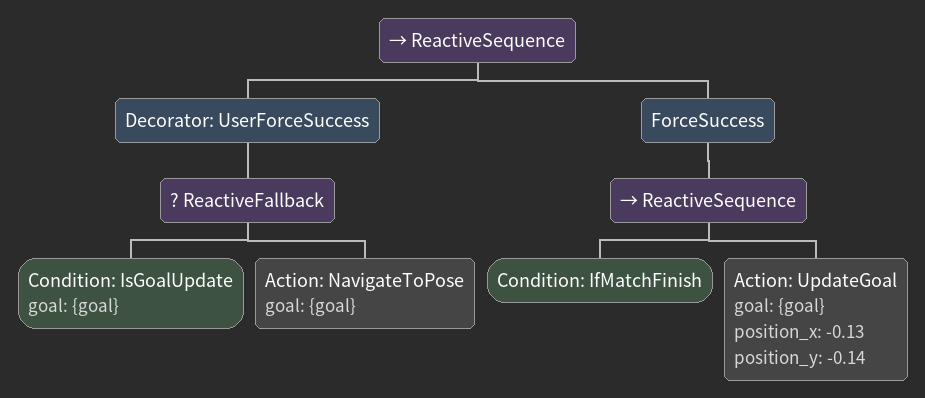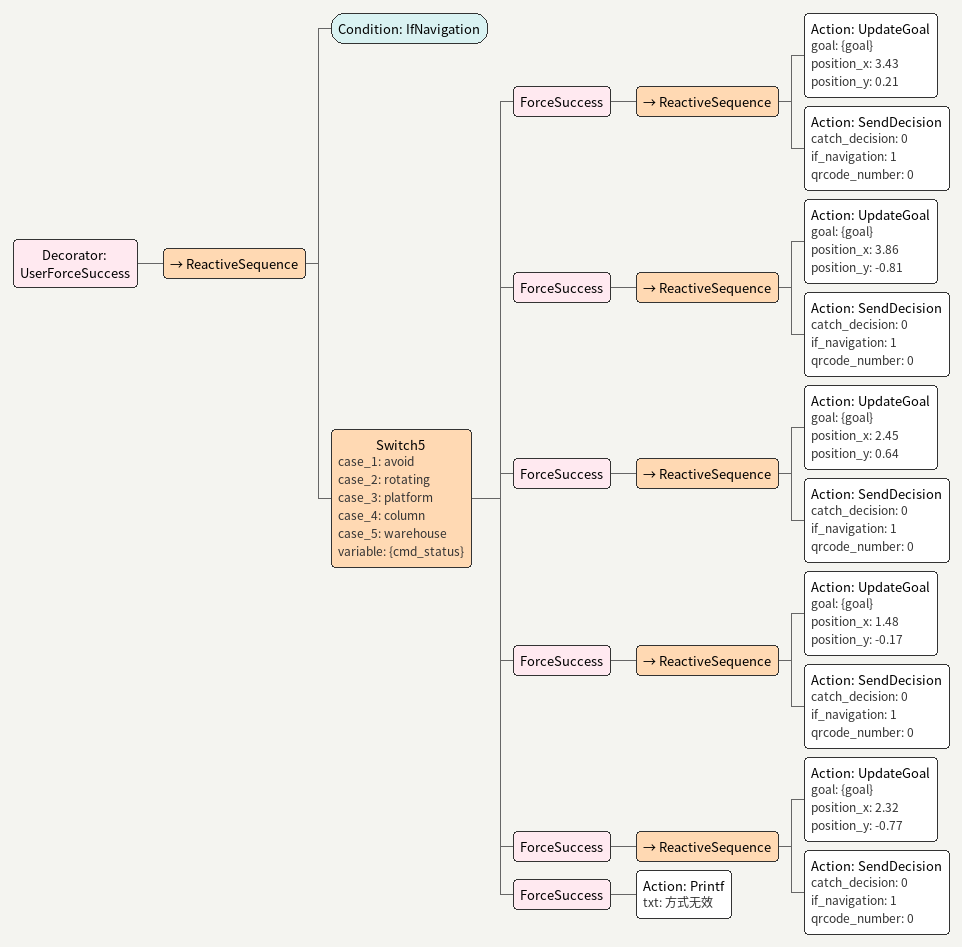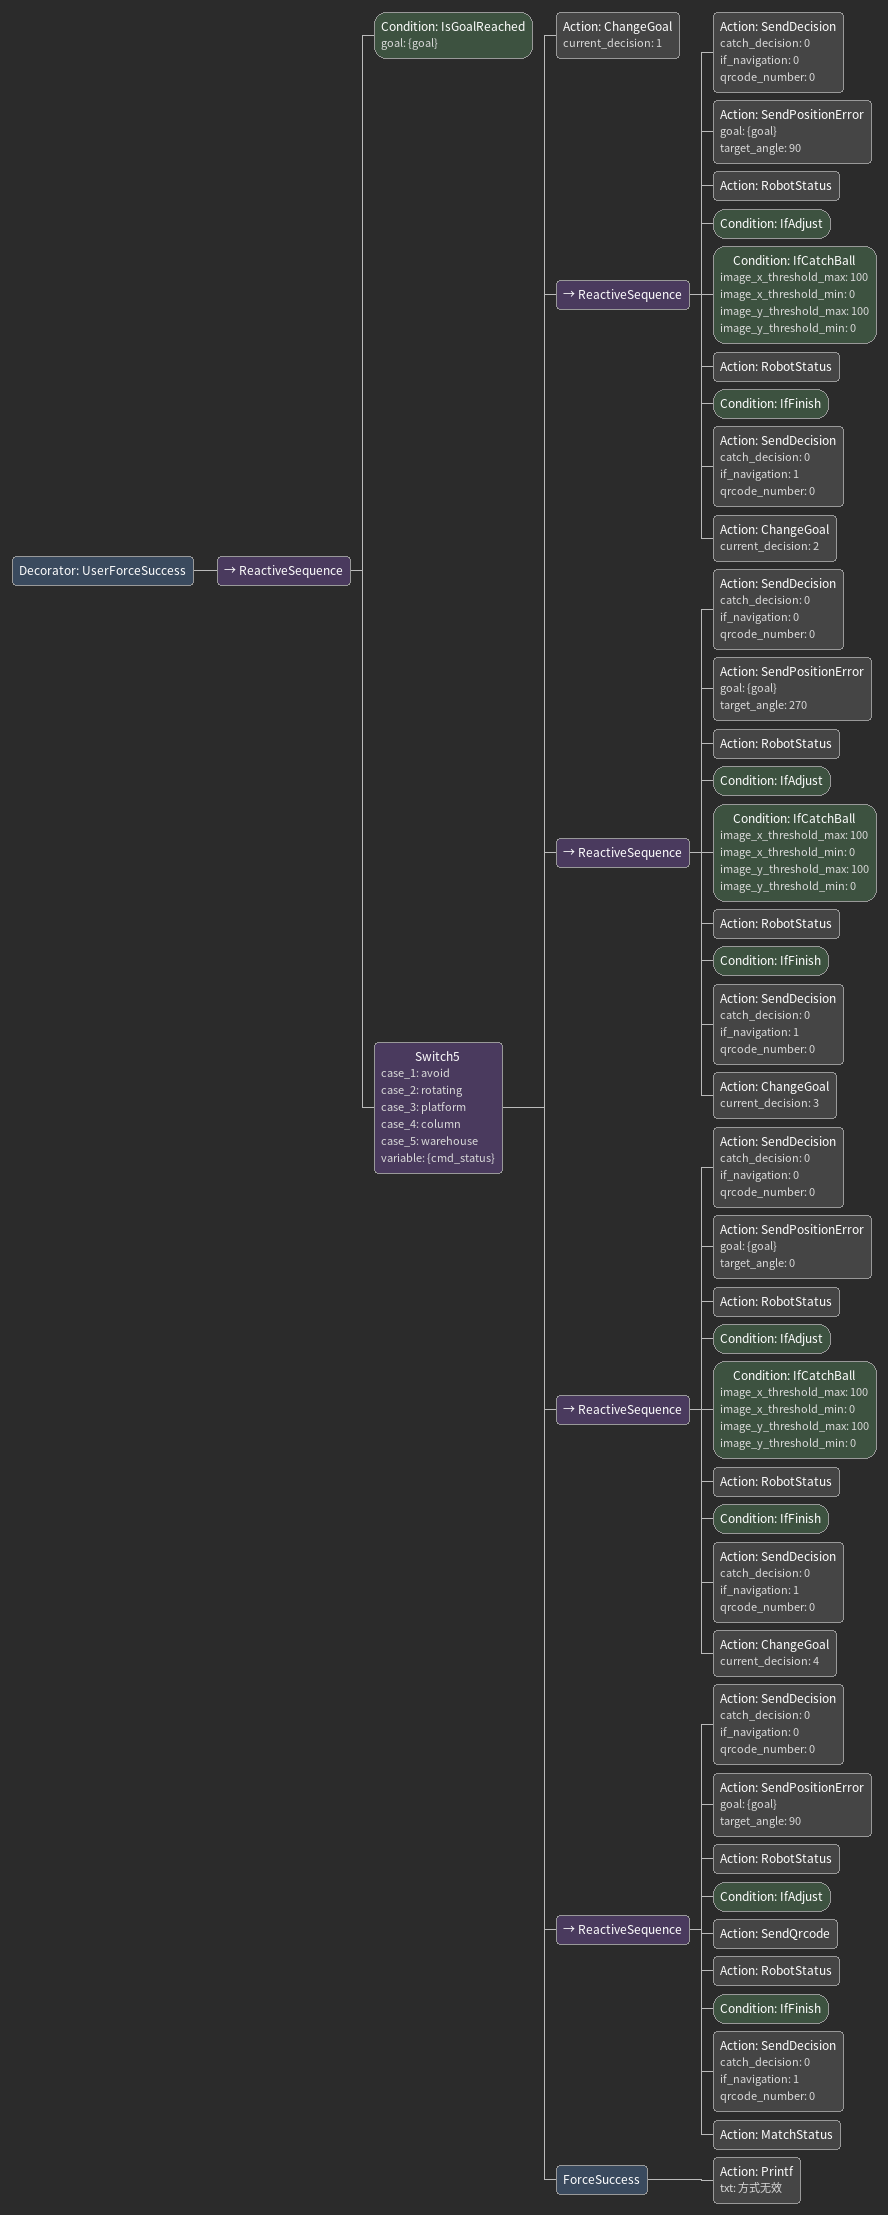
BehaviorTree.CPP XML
<ReactiveSequence>
    <Decorator ID="UserForceSuccess">
        <ReactiveFallback>
            <Condition ID="IsGoalUpdate" goal="{goal}"/>
            <Action ID="NavigateToPose" goal="{goal}"/>
        </ReactiveFallback>
    </Decorator>
    <ForceSuccess>
        <ReactiveSequence>
            <Condition ID="IfMatchFinish"/>
            <Action ID="UpdateGoal" goal="{goal}" position_x="-0.13" position_y="-0.14"/>
        </ReactiveSequence>
    </ForceSuccess>
</ReactiveSequence>

<Decorator ID="UserForceSuccess">
    <ReactiveSequence>
        <Condition ID="IfNavigation"/>
        <Switch5 case_1="avoid" case_2="rotating" case_3="platform" case_4="column" case_5="warehouse" variable="{cmd_status}">
            <ForceSuccess>
                <ReactiveSequence>
                    <Action ID="UpdateGoal" goal="{goal}" position_x="3.43" position_y="0.21"/>
                    <Action ID="SendDecision" catch_decision="0" if_navigation="1" qrcode_number="0"/>
                </ReactiveSequence>
            </ForceSuccess>
            <ForceSuccess>
                <ReactiveSequence>
                    <Action ID="UpdateGoal" goal="{goal}" position_x="3.86" position_y="-0.81"/>
                    <Action ID="SendDecision" catch_decision="0" if_navigation="1" qrcode_number="0"/>
                </ReactiveSequence>
            </ForceSuccess>
            <ForceSuccess>
                <ReactiveSequence>
                    <Action ID="UpdateGoal" goal="{goal}" position_x="2.45" position_y="0.64"/>
                    <Action ID="SendDecision" catch_decision="0" if_navigation="1" qrcode_number="0"/>
                </ReactiveSequence>
            </ForceSuccess>
            <ForceSuccess>
                <ReactiveSequence>
                    <Action ID="UpdateGoal" goal="{goal}" position_x="1.48" position_y="-0.17"/>
                    <Action ID="SendDecision" catch_decision="0" if_navigation="1" qrcode_number="0"/>
                </ReactiveSequence>
            </ForceSuccess>
            <ForceSuccess>
                <ReactiveSequence>
                    <Action ID="UpdateGoal" goal="{goal}" position_x="2.32" position_y="-0.77"/>
                    <Action ID="SendDecision" catch_decision="0" if_navigation="1" qrcode_number="0"/>
                </ReactiveSequence>
            </ForceSuccess>
            <ForceSuccess>
                <Action ID="Printf" txt="方式无效"/>
            </ForceSuccess>
        </Switch5>
    </ReactiveSequence>
</Decorator>

<Decorator ID="UserForceSuccess">
    <ReactiveSequence>
        <Condition ID="IsGoalReached" goal="{goal}"/>
        <Switch5 case_1="avoid" case_2="rotating" case_3="platform" case_4="column" case_5="warehouse" variable="{cmd_status}">
            <Action ID="ChangeGoal" current_decision="1"/>
            <ReactiveSequence>
                <Action ID="SendDecision" catch_decision="0" if_navigation="0" qrcode_number="0"/>
                <Action ID="SendPositionError" goal="{goal}" target_angle="90"/>
                <Action ID="RobotStatus"/>
                <Condition ID="IfAdjust"/>
                <Condition ID="IfCatchBall" image_x_threshold_max="100" image_x_threshold_min="0" image_y_threshold_max="100" image_y_threshold_min="0"/>
                <Action ID="RobotStatus"/>
                <Condition ID="IfFinish"/>
                <Action ID="SendDecision" catch_decision="0" if_navigation="1" qrcode_number="0"/>
                <Action ID="ChangeGoal" current_decision="2"/>
            </ReactiveSequence>
            <ReactiveSequence>
                <Action ID="SendDecision" catch_decision="0" if_navigation="0" qrcode_number="0"/>
                <Action ID="SendPositionError" goal="{goal}" target_angle="270"/>
                <Action ID="RobotStatus"/>
                <Condition ID="IfAdjust"/>
                <Condition ID="IfCatchBall" image_x_threshold_max="100" image_x_threshold_min="0" image_y_threshold_max="100" image_y_threshold_min="0"/>
                <Action ID="RobotStatus"/>
                <Condition ID="IfFinish"/>
                <Action ID="SendDecision" catch_decision="0" if_navigation="1" qrcode_number="0"/>
                <Action ID="ChangeGoal" current_decision="3"/>
            </ReactiveSequence>
            <ReactiveSequence>
                <Action ID="SendDecision" catch_decision="0" if_navigation="0" qrcode_number="0"/>
                <Action ID="SendPositionError" goal="{goal}" target_angle="0"/>
                <Action ID="RobotStatus"/>
                <Condition ID="IfAdjust"/>
                <Condition ID="IfCatchBall" image_x_threshold_max="100" image_x_threshold_min="0" image_y_threshold_max="100" image_y_threshold_min="0"/>
                <Action ID="RobotStatus"/>
                <Condition ID="IfFinish"/>
                <Action ID="SendDecision" catch_decision="0" if_navigation="1" qrcode_number="0"/>
                <Action ID="ChangeGoal" current_decision="4"/>
            </ReactiveSequence>
            <ReactiveSequence>
                <Action ID="SendDecision" catch_decision="0" if_navigation="0" qrcode_number="0"/>
                <Action ID="SendPositionError" goal="{goal}" target_angle="90"/>
                <Action ID="RobotStatus"/>
                <Condition ID="IfAdjust"/>
                <Action ID="SendQrcode"/>
                <Action ID="RobotStatus"/>
                <Condition ID="IfFinish"/>
                <Action ID="SendDecision" catch_decision="0" if_navigation="1" qrcode_number="0"/>
                <Action ID="MatchStatus"/>
            </ReactiveSequence>
            <ForceSuccess>
                <Action ID="Printf" txt="方式无效"/>
            </ForceSuccess>
        </Switch5>
    </ReactiveSequence>
</Decorator>
